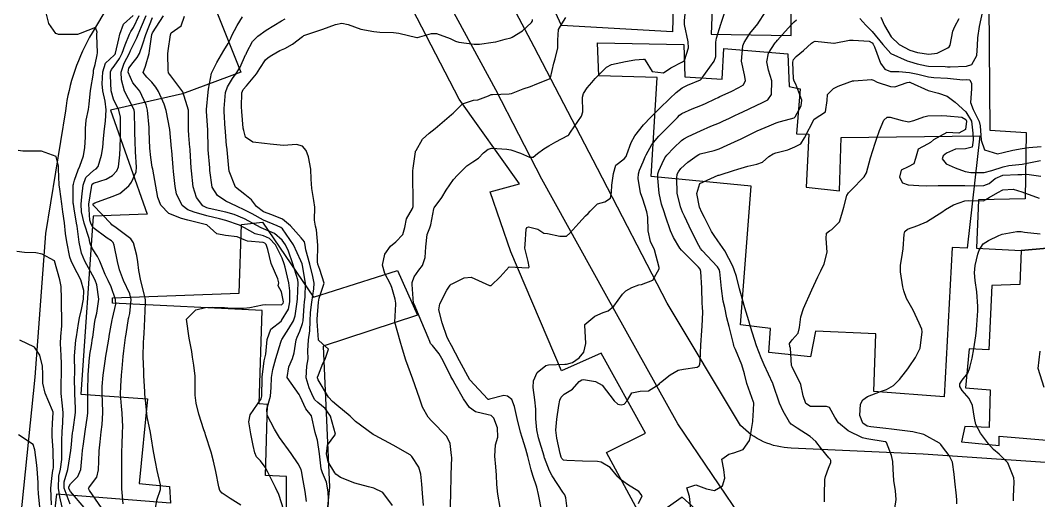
# Model space of a CAD drawing. Header units: metres. Extents: x 318500 to 325275, y 7408834 to 7428799.
# Drawn here: x 323560.3 to 323667.8, y 7419439.9 to 7419490.6 of the extents above; entities that cross this region are included whole.
import ezdxf

# ---------------------------------------------------------------- set-up
doc = ezdxf.new("R2010")
doc.units = ezdxf.units.M
doc.header["$MEASUREMENT"] = 0
for name, color, linetype in [('Curvas de Nivel 1m', 11, 'Continuous'), ('Curvas de Nivel 5m', 15, 'Continuous'), ('Edificações', 30, 'Continuous'), ('Vias Primárias', 230, 'Continuous')]:
    doc.layers.add(name, color=color, linetype=linetype)

msp = doc.modelspace()

# ---------------------------------------------------------------- linework, layer by layer
at = {"layer": 'Curvas de Nivel 1m', "flags": 128}
for points, elevation in [([(323610.97, 7419439.15), (323610.71, 7419440.55), (323610.59, 7419441.57), (323610.56, 7419442.56), (323610.49, 7419443.41), (323610.38, 7419444.56), (323610.48, 7419445.74), (323610.7, 7419446.55), (323610.69, 7419447.55), (323610.29, 7419448.56), (323610, 7419448.86), (323609.7, 7419448.93), (323608.35, 7419449.23), (323607.71, 7419449.7), (323607.08, 7419450.61), (323606.22, 7419452.14), (323605.95, 7419452.62), (323605.76, 7419452.97), (323604.92, 7419454.63), (323604.51, 7419455.37), (323603.8, 7419456.25), (323603.6, 7419456.46), (323603.52, 7419456.65), (323603.37, 7419457.09), (323602.69, 7419458.67), (323601.86, 7419460.6), (323601.83, 7419460.68), (323601.82, 7419460.72), (323601.66, 7419462.68), (323601.67, 7419462.9), (323601.89, 7419463.48), (323602.38, 7419464.19), (323602.76, 7419464.67), (323603.05, 7419465.54), (323603.1, 7419466.66), (323603.24, 7419467.95), (323603.52, 7419468.66), (323603.64, 7419468.98), (323603.95, 7419470.65), (323603.95, 7419470.69), (323603.99, 7419470.77), (323604.8, 7419471.84), (323605.27, 7419472.63), (323606.03, 7419473.75), (323606.45, 7419474.21), (323606.83, 7419474.61), (323607.44, 7419475.21), (323608.06, 7419475.63), (323608.66, 7419475.99), (323609.2, 7419476.58), (323609.68, 7419476.97), (323610.08, 7419477.05), (323611.65, 7419476.97), (323612.08, 7419476.9), (323613.11, 7419476.53), (323614.06, 7419476.12), (323614.45, 7419476.13), (323614.9, 7419476.51), (323615.56, 7419477.01), (323616.08, 7419477.31), (323616.83, 7419477.74), (323618.1, 7419478.39), (323618.15, 7419478.41), (323618.2, 7419478.46), (323618.39, 7419478.74), (323619.55, 7419480.45), (323619.67, 7419480.9), (323619.65, 7419482.45), (323619.77, 7419482.83), (323620.16, 7419483.42), (323620.62, 7419483.99), (323620.98, 7419484.43), (323622.19, 7419485.6), (323622.72, 7419485.88), (323624.2, 7419486.22), (323625.18, 7419486.38), (323626.09, 7419486.47), (323626.2, 7419486.45), (323626.26, 7419486.36), (323627.01, 7419485.17), (323628.19, 7419485.02), (323628.98, 7419485.53), (323630.2, 7419486.16), (323630.41, 7419486.31), (323630.86, 7419487.66), (323630.82, 7419488.3), (323630.44, 7419490.13), (323630.42, 7419490.31), (323630.44, 7419490.49), (323630.61, 7419492.31)], 774), ([(323618.09, 7419438.45), (323617.88, 7419440.16), (323617.79, 7419440.46), (323617.59, 7419440.76), (323616.46, 7419442.48), (323616.17, 7419443.02), (323615.64, 7419444.38), (323615.61, 7419444.46), (323615.6, 7419444.49), (323615.59, 7419444.54), (323615.02, 7419446.5), (323614.83, 7419447.35), (323614.73, 7419448.5), (323614.72, 7419449.51), (323614.62, 7419450.51), (323614.44, 7419451.81), (323614.49, 7419452.51), (323614.88, 7419453.39), (323615.77, 7419454.13), (323616.07, 7419454.19), (323617.78, 7419454.25), (323617.96, 7419454.27), (323618.61, 7419454.45), (323619.29, 7419454.94), (323619.79, 7419455.52), (323620, 7419456.44), (323619.9, 7419458.37), (323619.91, 7419458.44), (323620.94, 7419459.32), (323621.85, 7419459.72), (323622.37, 7419459.88), (323622.97, 7419460.39), (323623.87, 7419461.65), (323624.23, 7419462.02), (323624.87, 7419462.37), (323625.61, 7419462.64), (323625.88, 7419462.69), (323627.09, 7419463.14), (323627.76, 7419464.33), (323627.76, 7419464.48), (323627.24, 7419466.34), (323626.83, 7419467.22), (323626.57, 7419468.35), (323626.55, 7419469.78), (323626.45, 7419470.35), (323626.01, 7419471.68), (323625.79, 7419472.36), (323625.54, 7419473.87), (323625.57, 7419474.37), (323625.68, 7419474.73), (323626.06, 7419475.62), (323626.28, 7419476.14), (323626.38, 7419476.36), (323626.99, 7419477.45), (323627.71, 7419478.34), (323628.1, 7419478.73), (323628.9, 7419479.53), (323629.68, 7419480.31), (323629.9, 7419480.54), (323630.13, 7419480.71), (323631.22, 7419481.2), (323632.14, 7419481.56), (323632.64, 7419481.77), (323633.65, 7419482.26), (323633.99, 7419482.42), (323634.15, 7419482.5), (323635.34, 7419483.06), (323636.17, 7419483.45), (323636.64, 7419483.76), (323636.88, 7419484.22), (323636.77, 7419484.81), (323636.45, 7419486.23), (323636.57, 7419487.88), (323636.71, 7419488.22), (323637.31, 7419489.15), (323638.16, 7419490.2), (323638.26, 7419490.35), (323639.46, 7419492.18)], 776), ([(323567.02, 7419439.14), (323565.58, 7419440.81), (323565.42, 7419441.15), (323565.42, 7419441.33), (323565.6, 7419441.64), (323566.35, 7419442.41), (323566.67, 7419443.14), (323566.78, 7419444.29), (323566.85, 7419445.14), (323566.94, 7419445.85), (323567.12, 7419447.14), (323567.37, 7419448.81), (323567.4, 7419449.13), (323567.41, 7419450.83), (323567.4, 7419451.13), (323567.4, 7419451.46), (323567.44, 7419453.13), (323567.6, 7419454.96), (323567.61, 7419455.13), (323567.62, 7419455.28), (323567.79, 7419456.24), (323567.92, 7419457.01), (323567.94, 7419457.13), (323568.17, 7419458.78), (323568.23, 7419459.12), (323568.36, 7419459.64), (323568.57, 7419461.12), (323568.37, 7419462.63), (323568.18, 7419463.13), (323567.89, 7419463.67), (323567.08, 7419465.14), (323566.74, 7419465.97), (323566.5, 7419467.15), (323566.28, 7419468.83), (323566.23, 7419469.16), (323565.98, 7419470.65), (323565.89, 7419471.16), (323565.88, 7419471.27), (323565.87, 7419473.16), (323565.89, 7419473.28), (323566.02, 7419473.7), (323566.4, 7419474.78), (323566.57, 7419475.15), (323566.94, 7419476.26), (323567.11, 7419477.14), (323567.18, 7419478.24), (323567.16, 7419479.14), (323567.23, 7419480.01), (323567.47, 7419481.14), (323567.56, 7419481.71), (323567.71, 7419483.14), (323568.01, 7419484.97), (323568.01, 7419485.13), (323568.01, 7419485.29), (323568.18, 7419485.9), (323568.41, 7419486.92), (323568.44, 7419487.13), (323568.36, 7419489), (323568.36, 7419489.13), (323568.4, 7419489.3), (323568.24, 7419489.81), (323566.61, 7419489.15), (323566.32, 7419489.07), (323566.23, 7419489.07), (323564.33, 7419489.07), (323564.23, 7419489.08), (323564.02, 7419489.18), (323563.28, 7419490.23), (323563.04, 7419491.2)], 763), ([(323568.87, 7419439.11), (323567.59, 7419440.93), (323567.49, 7419441.13), (323567.51, 7419441.22), (323567.59, 7419441.32), (323568.38, 7419442.35), (323568.55, 7419443.12), (323568.56, 7419444.04), (323568.6, 7419445.12), (323568.7, 7419446.07), (323568.81, 7419447.11), (323568.91, 7419447.89), (323569.01, 7419449.11), (323568.96, 7419450.36), (323568.93, 7419451.11), (323568.93, 7419451.91), (323569.02, 7419453.11), (323569.23, 7419454.58), (323569.32, 7419455.11), (323569.39, 7419455.49), (323569.66, 7419457.1), (323569.68, 7419457.22), (323569.81, 7419457.99), (323569.98, 7419458.95), (323570.01, 7419459.1), (323570.36, 7419460.58), (323570.35, 7419461.09), (323569.87, 7419462.44), (323569.57, 7419463.1), (323569.26, 7419463.74), (323568.67, 7419465.12), (323568.44, 7419465.64), (323567.92, 7419466.44), (323567.7, 7419466.9), (323567.64, 7419467.13), (323567.55, 7419467.53), (323567.04, 7419469.14), (323566.76, 7419470.36), (323566.72, 7419471.15), (323566.78, 7419471.93), (323566.93, 7419473.15), (323567.21, 7419473.95), (323568.03, 7419474.73), (323568.28, 7419474.88), (323568.51, 7419475.12), (323568.86, 7419476.31), (323568.98, 7419477.12), (323569.07, 7419478.1), (323569.19, 7419479.11), (323569.29, 7419479.92), (323569.35, 7419481.11), (323569.24, 7419482.01), (323568.98, 7419483.12), (323568.91, 7419483.87), (323568.99, 7419485.12), (323569.28, 7419486.02), (323570.2, 7419486.89), (323570.3, 7419487), (323570.34, 7419487.1), (323570.7, 7419488.62), (323570.8, 7419489.09), (323571.18, 7419490.15), (323572.19, 7419491.08)], 764), ([(323574.55, 7419439.04), (323574.69, 7419439.92), (323575.07, 7419441.03), (323575.1, 7419441.52), (323574.75, 7419443.03), (323574.55, 7419443.95), (323574.34, 7419445.04), (323574.11, 7419446.6), (323574.03, 7419447.04), (323573.69, 7419448.71), (323573.65, 7419449.05), (323573.46, 7419450.8), (323573.45, 7419451.05), (323573.43, 7419451.35), (323573.34, 7419453.06), (323573.32, 7419453.49), (323573.27, 7419455.06), (323573.28, 7419456.54), (323573.33, 7419457.06), (323573.37, 7419457.49), (323573.45, 7419459.06), (323573.52, 7419460.73), (323573.49, 7419461.06), (323573.39, 7419461.53), (323573.01, 7419463.06), (323572.8, 7419464.16), (323572.68, 7419465.07), (323572.59, 7419465.74), (323572.24, 7419467.08), (323571.94, 7419467.5), (323570.39, 7419468.66), (323569.96, 7419468.98), (323569.83, 7419469.1), (323567.99, 7419471.06), (323567.98, 7419471.13), (323567.99, 7419471.19), (323568.15, 7419471.29), (323570, 7419471.96), (323570.81, 7419472.29), (323571.75, 7419473.08), (323571.86, 7419473.23), (323572.02, 7419473.49), (323572.52, 7419474.58), (323572.56, 7419475.07), (323572.46, 7419476.68), (323572.44, 7419477.07), (323572.42, 7419477.42), (323572.39, 7419479.08), (323572.35, 7419480.84), (323572.31, 7419481.08), (323572.13, 7419481.46), (323571.3, 7419483.09), (323570.96, 7419484.29), (323570.93, 7419485.09), (323571.25, 7419486.02), (323571.81, 7419487.08), (323571.93, 7419487.36), (323572.21, 7419487.92), (323572.6, 7419488.7), (323572.74, 7419489.07), (323573.07, 7419489.9), (323573.56, 7419491.06)], 766), ([(323588.11, 7419438.85), (323587.58, 7419440.51), (323587.48, 7419440.75), (323587.42, 7419440.86), (323587.23, 7419441.23), (323586.42, 7419442.88), (323586.14, 7419443.39), (323585.63, 7419444.07), (323585.24, 7419444.5), (323585.05, 7419444.9), (323584.86, 7419445.69), (323584.62, 7419446.91), (323584.42, 7419448.18), (323584.57, 7419448.91), (323585.72, 7419450.62), (323585.8, 7419450.89), (323585.82, 7419452.82), (323585.82, 7419452.89), (323586.05, 7419454.61), (323586.11, 7419454.88), (323586.21, 7419455.31), (323586.36, 7419456.88), (323586.74, 7419457.96), (323587.83, 7419458.81), (323587.85, 7419458.83), (323587.87, 7419458.86), (323588.62, 7419460.08), (323588.76, 7419460.85), (323588.73, 7419461.99), (323588.64, 7419462.85), (323588.25, 7419464.51), (323588.14, 7419464.86), (323587.92, 7419465.45), (323587.23, 7419466.87), (323586.6, 7419467.54), (323585.95, 7419467.8), (323585.08, 7419468.03), (323583.96, 7419468.65), (323583.44, 7419468.93), (323581.97, 7419469.43), (323581.32, 7419469.6), (323579.97, 7419469.93), (323578.65, 7419470.32), (323577.98, 7419470.56), (323577.38, 7419471.01), (323576.79, 7419472.23), (323576.62, 7419473.01), (323576.45, 7419474.6), (323576.42, 7419475.02), (323576.28, 7419476.81), (323576.26, 7419477.02), (323576.09, 7419479.02), (323575.68, 7419481.03), (323575.46, 7419481.7), (323574.87, 7419483.04), (323574.6, 7419483.49), (323574.16, 7419484.04), (323573.64, 7419484.54), (323573.25, 7419485.06), (323573.51, 7419485.73), (323573.89, 7419487.05), (323573.93, 7419487.33), (323574.16, 7419489.05), (323574.23, 7419489.24), (323575.4, 7419491.03)], 768), ([(323590.52, 7419439.77), (323590.36, 7419440.83), (323590.07, 7419442.38), (323590.01, 7419442.83), (323589.94, 7419443.15), (323589.63, 7419443.74), (323588.9, 7419444.85), (323587.66, 7419446.51), (323587.44, 7419446.86), (323587.13, 7419447.41), (323586.35, 7419448.88), (323586.33, 7419449.51), (323586.69, 7419450.88), (323586.79, 7419451.81), (323586.82, 7419452.87), (323586.94, 7419453.69), (323587.27, 7419454.87), (323587.8, 7419456.59), (323587.86, 7419456.8), (323587.9, 7419456.86), (323588.65, 7419458.02), (323589.13, 7419458.85), (323589.32, 7419459.36), (323589.53, 7419460.84), (323589.55, 7419461.16), (323589.62, 7419462.84), (323589.58, 7419463.15), (323589.06, 7419464.85), (323588.6, 7419466.19), (323588.29, 7419466.86), (323587.94, 7419467.36), (323587.14, 7419468.06), (323585.96, 7419468.56), (323585.71, 7419468.65), (323585.26, 7419468.9), (323583.97, 7419469.6), (323582.85, 7419470.06), (323581.98, 7419470.32), (323580.24, 7419470.71), (323579.99, 7419470.78), (323579.57, 7419470.98), (323578.88, 7419471.87), (323578.55, 7419472.99), (323578.37, 7419474.66), (323578.34, 7419475), (323578.21, 7419476.85), (323578.21, 7419477), (323578.2, 7419477.12), (323578.08, 7419478.4), (323578.03, 7419479), (323578.03, 7419479.07), (323578.05, 7419481), (323578.05, 7419481.07), (323577.45, 7419483.01), (323576.17, 7419484.69), (323576.02, 7419484.87), (323575.94, 7419485.02), (323575.89, 7419485.3), (323575.85, 7419487.03), (323575.88, 7419487.35), (323576.13, 7419489.02), (323576.23, 7419489.25), (323577.26, 7419489.99), (323577.62, 7419491.01)], 769), ([(323648.95, 7419490.75), (323649.57, 7419490.05), (323650.25, 7419489.38), (323651.35, 7419488.02), (323652.22, 7419487.04), (323653.92, 7419486.27), (323654.2, 7419486.2), (323654.99, 7419485.98), (323655.98, 7419485.74), (323656.2, 7419485.71), (323657.94, 7419485.67), (323658.2, 7419485.66), (323658.48, 7419485.65), (323660.2, 7419485.72), (323660.78, 7419485.9), (323661.28, 7419486.83), (323661.35, 7419487.89), (323661.41, 7419488.72), (323661.59, 7419489.89), (323661.93, 7419491.54)], 777), ([(323583.57, 7419439.39), (323582.44, 7419440.07), (323581.59, 7419440.65), (323581.36, 7419440.94), (323581.23, 7419441.31), (323580.92, 7419442.95), (323580.69, 7419444.01), (323580.42, 7419444.96), (323579.85, 7419446.79), (323579.79, 7419446.97), (323579.68, 7419447.34), (323579.15, 7419448.98), (323578.86, 7419450.13), (323578.76, 7419450.98), (323578.76, 7419451.96), (323578.74, 7419452.99), (323578.59, 7419454.16), (323578.47, 7419454.99), (323578.38, 7419455.59), (323578.13, 7419457), (323577.83, 7419459), (323578.83, 7419460), (323579.85, 7419460.24), (323580.54, 7419460.27), (323581.85, 7419460.23), (323582.6, 7419460.18), (323583.85, 7419460.17), (323584.53, 7419460.23), (323585.85, 7419460.53), (323586.18, 7419460.56), (323587.86, 7419460.53), (323588.03, 7419460.69), (323588.06, 7419460.86), (323587.87, 7419461.91), (323587.53, 7419462.52), (323587.59, 7419462.86), (323587.48, 7419463.27), (323586.79, 7419464.88), (323586.43, 7419466.38), (323586.25, 7419466.89), (323586.1, 7419467.05), (323585.94, 7419467.1), (323584.29, 7419467.26), (323583.94, 7419467.37), (323583.17, 7419467.71), (323581.95, 7419467.85), (323581.03, 7419468.03), (323579.99, 7419468.97), (323579.96, 7419468.98), (323577.97, 7419469.47), (323577.32, 7419469.65), (323575.98, 7419470.16), (323575.11, 7419471.03), (323574.8, 7419471.84), (323574.6, 7419473.04), (323574.26, 7419474.83), (323574.21, 7419475.05), (323574.06, 7419476.08), (323573.96, 7419477.05), (323573.9, 7419478.86), (323573.89, 7419479.05), (323573.89, 7419479.26), (323573.73, 7419481.06), (323573.57, 7419481.62), (323572.89, 7419483.07), (323572.57, 7419483.49), (323572.16, 7419483.95), (323571.66, 7419485.09), (323571.75, 7419485.51), (323572.19, 7419486.12), (323572.63, 7419486.63), (323572.86, 7419487.07), (323573.22, 7419488.06), (323573.53, 7419489.06), (323574.25, 7419490.85)], 767), ([(323599.57, 7419439.35), (323598.55, 7419440.72), (323597.6, 7419441.18), (323597.04, 7419441.3), (323595.6, 7419441.69), (323594.1, 7419442.29), (323593.62, 7419442.64), (323593.5, 7419442.78), (323592.8, 7419443.96), (323592.61, 7419444.8), (323592.71, 7419445.73), (323593.51, 7419446.78), (323593.56, 7419446.89), (323593.04, 7419448.79), (323592.47, 7419449.57), (323591.71, 7419450.22), (323591.4, 7419450.5), (323591.22, 7419450.82), (323590.8, 7419451.76), (323590.47, 7419452.83), (323590.54, 7419454.05), (323590.67, 7419454.83), (323590.63, 7419455.67), (323590.7, 7419456.83), (323590.85, 7419457.79), (323590.9, 7419458.82), (323590.93, 7419459.73), (323591.06, 7419460.82), (323591.28, 7419462.23), (323591.31, 7419462.82), (323591.19, 7419463.52), (323590.84, 7419464.83), (323590.44, 7419466.33), (323590.38, 7419466.83), (323590.3, 7419467.19), (323589.95, 7419467.59), (323588.83, 7419468.85), (323587.97, 7419469.58), (323586.85, 7419470.01), (323585.98, 7419470.34), (323585.24, 7419470.9), (323584.71, 7419471.61), (323584.01, 7419472.16), (323583.01, 7419472.93), (323582.35, 7419474.62), (323582.31, 7419474.94), (323582.12, 7419476.89), (323582.12, 7419476.94), (323582.07, 7419477.34), (323581.95, 7419478.8), (323581.94, 7419478.94), (323581.93, 7419479.11), (323581.81, 7419480.94), (323581.81, 7419481.26), (323581.96, 7419482.94), (323582.16, 7419483.53), (323582.69, 7419484.41), (323583.08, 7419484.93), (323583.49, 7419485.61), (323584.08, 7419486.92), (323584.12, 7419487), (323584.2, 7419487.2), (323584.82, 7419488.31), (323585.38, 7419488.9), (323586.24, 7419489.51), (323587.88, 7419490.5), (323588.25, 7419490.71)], 771), ([(323602.87, 7419439.36), (323602.77, 7419440.66), (323602.68, 7419441.59), (323602.57, 7419442.67), (323602.36, 7419443.4), (323601.64, 7419444.51), (323601.44, 7419444.68), (323599.66, 7419445.72), (323597.77, 7419446.73), (323597.67, 7419446.78), (323597.55, 7419446.85), (323595.69, 7419448.22), (323595.11, 7419448.77), (323593.71, 7419449.92), (323593.24, 7419450.31), (323592.83, 7419450.79), (323591.75, 7419452.61), (323591.66, 7419452.81), (323591.66, 7419452.9), (323591.76, 7419453.15), (323592.24, 7419454.34), (323592.47, 7419454.8), (323592.83, 7419455.83), (323591.8, 7419456.75), (323591.78, 7419456.79), (323591.78, 7419456.81), (323591.78, 7419456.83), (323591.62, 7419458.81), (323591.62, 7419459.03), (323591.77, 7419460.81), (323591.86, 7419461.23), (323592.36, 7419462.8), (323591.9, 7419464.25), (323591.7, 7419464.81), (323591.66, 7419465.07), (323591.71, 7419466.81), (323591.57, 7419468.43), (323591.45, 7419468.82), (323591.34, 7419469.45), (323591.39, 7419470.82), (323591.29, 7419471.53), (323591.06, 7419472.82), (323590.99, 7419473.79), (323590.96, 7419474.83), (323590.73, 7419476.15), (323590.48, 7419476.83), (323590.08, 7419477.29), (323589.46, 7419477.46), (323588.07, 7419477.35), (323586.67, 7419477.47), (323586.08, 7419477.55), (323584.85, 7419477.68), (323584.08, 7419478.22), (323583.87, 7419478.92), (323583.83, 7419479.18), (323583.66, 7419480.92), (323583.64, 7419481.41), (323583.67, 7419482.92), (323583.81, 7419483.27), (323584.16, 7419483.65), (323585.22, 7419484.9), (323585.59, 7419485.48), (323586.19, 7419486.38), (323586.45, 7419486.63), (323586.85, 7419486.88), (323587.7, 7419487.37), (323588.21, 7419487.6), (323589.04, 7419488.03), (323590.1, 7419488.84), (323590.17, 7419488.9), (323590.23, 7419488.94), (323590.42, 7419489.02), (323592.24, 7419489.61), (323593.58, 7419490.12), (323594.25, 7419490.27), (323594.92, 7419490.1), (323596.24, 7419489.63), (323597.61, 7419489.37), (323598.24, 7419489.32), (323599.68, 7419489.27), (323600.24, 7419489.21), (323602.17, 7419488.74), (323602.23, 7419488.74), (323603.72, 7419489.17), (323604.24, 7419489.15), (323605.67, 7419488.64), (323606.23, 7419488.37), (323606.6, 7419488.25), (323608.22, 7419488.04), (323608.78, 7419488.03), (323610.23, 7419488.24), (323610.49, 7419488.3), (323611.48, 7419488.56), (323612.07, 7419488.71), (323612.23, 7419488.78), (323613.32, 7419489.46), (323614.26, 7419490.31), (323614.33, 7419490.44), (323614.36, 7419490.52), (323614.38, 7419490.64)], 772), ([(323605.67, 7419438.62), (323605.73, 7419440.48), (323605.73, 7419440.62), (323605.79, 7419442.45), (323605.79, 7419442.62), (323605.84, 7419444.42), (323605.83, 7419444.62), (323605.66, 7419445.88), (323605.33, 7419446.63), (323603.69, 7419448.28), (323603.34, 7419448.66), (323602.77, 7419449.73), (323602.43, 7419450.67), (323601.75, 7419452.68), (323601.01, 7419454.69), (323600.64, 7419455.84), (323600.4, 7419456.69), (323599.83, 7419458.7), (323599.95, 7419460.61), (323599.94, 7419460.7), (323599.86, 7419461.12), (323599.52, 7419462.35), (323599.38, 7419462.71), (323598.79, 7419463.82), (323598.52, 7419464.72), (323598.76, 7419465.88), (323599.38, 7419466.71), (323599.94, 7419467.16), (323600.68, 7419467.96), (323600.88, 7419468.69), (323601.06, 7419469.61), (323601.69, 7419470.68), (323601.78, 7419470.89), (323601.76, 7419472.68), (323601.74, 7419472.96), (323601.73, 7419474.68), (323601.77, 7419474.96), (323602.01, 7419476.68), (323602.02, 7419476.73), (323602.07, 7419476.83), (323602.76, 7419478), (323603.45, 7419478.66), (323604.1, 7419479.14), (323605.83, 7419480.62), (323605.99, 7419480.76), (323606.12, 7419480.91), (323606.99, 7419481.75), (323608.14, 7419482.12), (323608.59, 7419482.15), (323609.72, 7419482.58), (323610.02, 7419482.71), (323610.15, 7419482.72), (323611.91, 7419482.79), (323612.15, 7419482.84), (323613.38, 7419483.31), (323614.17, 7419483.58), (323614.84, 7419483.84), (323616.18, 7419484.39), (323616.23, 7419484.44), (323616.26, 7419484.49), (323616.64, 7419486.04), (323616.78, 7419486.48), (323617.04, 7419487.66), (323617.03, 7419488.48), (323617.12, 7419489.6), (323617.63, 7419490.48), (323617.89, 7419490.85)], 773), ([(323625.58, 7419439.57), (323625.94, 7419440.35), (323625.6, 7419440.81), (323624.42, 7419441.56), (323623.62, 7419442.14), (323623.4, 7419442.38), (323622.59, 7419443.36), (323621.64, 7419443.93), (323621.22, 7419444), (323619.64, 7419444.01), (323618.01, 7419444.08), (323617.64, 7419444.14), (323617.47, 7419444.29), (323617.39, 7419444.46), (323617.29, 7419444.82), (323616.94, 7419446.47), (323616.85, 7419447.3), (323616.93, 7419448.47), (323617.16, 7419449.91), (323617.27, 7419450.47), (323617.4, 7419450.79), (323617.73, 7419451.08), (323618.58, 7419451.61), (323619.3, 7419452.44), (323619.57, 7419452.62), (323619.75, 7419452.64), (323621.01, 7419452.42), (323621.74, 7419452.04), (323623.01, 7419450.39), (323623.38, 7419450.05), (323623.72, 7419449.98), (323624.04, 7419450.05), (323624.35, 7419450.37), (323624.87, 7419451.23), (323625.74, 7419451.41), (323626.63, 7419451.46), (323627.75, 7419452.17), (323627.82, 7419452.26), (323627.89, 7419452.33), (323628.92, 7419453.15), (323629.77, 7419453.62), (323630.32, 7419453.74), (323631.77, 7419453.93), (323631.97, 7419454.09), (323632.04, 7419454.28), (323632.08, 7419454.57), (323632.15, 7419456.27), (323632.27, 7419457.83), (323632.29, 7419458.27), (323632.37, 7419459.75), (323632.33, 7419460.27), (323632.29, 7419460.7), (323632.26, 7419462.27), (323632.14, 7419464.04), (323632.07, 7419464.28), (323631.91, 7419464.49), (323630.11, 7419466.3), (323629.94, 7419466.51), (323629.27, 7419467.62), (323628.93, 7419468.32), (323628.41, 7419469.9), (323628.27, 7419470.33), (323628, 7419471.14), (323627.74, 7419472.33), (323627.6, 7419473.9), (323627.62, 7419474.34), (323627.71, 7419474.67), (323628.06, 7419475.45), (323628.35, 7419476.04), (323628.56, 7419476.33), (323629.3, 7419477.1), (323630.09, 7419477.88), (323630.34, 7419478.06), (323630.82, 7419478.3), (323632.11, 7419478.88), (323633.21, 7419479.37), (323634.11, 7419479.74), (323634.47, 7419479.9), (323635.18, 7419480.24), (323635.81, 7419480.55), (323636.13, 7419480.7), (323637.17, 7419481.18), (323638.14, 7419481.64), (323638.52, 7419481.82), (323639.21, 7419482.18), (323639.61, 7419482.72), (323639.63, 7419484.18), (323639.31, 7419485.3), (323639.11, 7419486.19), (323639.31, 7419487.08), (323640, 7419488.17), (323640.1, 7419488.3), (323640.23, 7419488.45), (323641.05, 7419489.36), (323641.77, 7419490.15), (323642.01, 7419490.41), (323642.26, 7419490.61)], 777), ([(323651.14, 7419490.89), (323651.55, 7419490.02), (323652.24, 7419488.81), (323653.08, 7419488), (323654.22, 7419487.41), (323655.04, 7419487.16), (323656.22, 7419486.98), (323657.09, 7419487.08), (323658.23, 7419487.65), (323658.39, 7419487.77), (323658.48, 7419487.93), (323658.77, 7419489.41), (323658.96, 7419489.92), (323659.43, 7419490.75)], 776), ([(323631.12, 7419438.73), (323630.96, 7419440.29), (323630.68, 7419441.22), (323631.61, 7419441.53), (323632.76, 7419441.1), (323633.6, 7419440.94), (323634.43, 7419441.42), (323634.67, 7419442.23), (323634.56, 7419443.16), (323634.37, 7419444.24), (323635.1, 7419444.78), (323635.65, 7419444.89), (323636.61, 7419445.26), (323637.28, 7419446.2), (323637.36, 7419446.51), (323637.63, 7419448.2), (323637.63, 7419448.27), (323637.71, 7419449.41), (323637.73, 7419450.2), (323637.72, 7419450.27), (323637, 7419452.21), (323636.75, 7419453.23), (323636.46, 7419454.21), (323635.8, 7419455.8), (323635.66, 7419456.09), (323635.64, 7419456.22), (323635.61, 7419456.42), (323635.13, 7419458.23), (323634.91, 7419459.17), (323634.67, 7419460.24), (323634.52, 7419460.9), (323634.34, 7419462.24), (323634.15, 7419464), (323634.09, 7419464.25), (323633.91, 7419464.52), (323632.28, 7419466.27), (323632.13, 7419466.47), (323631.95, 7419466.78), (323631.16, 7419468.29), (323630.41, 7419469.87), (323630.22, 7419470.31), (323630, 7419470.88), (323629.65, 7419472.31), (323629.61, 7419473.89), (323629.66, 7419474.31), (323629.78, 7419474.58), (323630.05, 7419474.93), (323630.76, 7419475.6), (323631.75, 7419476.28), (323631.95, 7419476.41), (323632.07, 7419476.45), (323633.54, 7419476.8), (323634.08, 7419476.99), (323634.94, 7419477.39), (323636.1, 7419477.9), (323636.33, 7419478), (323636.77, 7419478.22), (323638.11, 7419478.89), (323639.35, 7419479.42), (323640.12, 7419479.73), (323640.43, 7419479.85), (323641.6, 7419480.16), (323642.02, 7419480.26), (323642.12, 7419480.36), (323642.75, 7419481.54), (323642.81, 7419482.14), (323642.18, 7419483.83), (323642.02, 7419484.15), (323641.95, 7419484.39), (323641.86, 7419486.15), (323641.94, 7419486.41), (323642.21, 7419486.74), (323642.99, 7419487.37), (323643.83, 7419488.13), (323644.06, 7419488.3), (323644.23, 7419488.35), (323646.19, 7419488.14), (323646.23, 7419488.13), (323647.86, 7419488.45), (323648.24, 7419488.48), (323649.93, 7419488.35), (323650.23, 7419488.18), (323650.35, 7419488.04), (323650.5, 7419487.76), (323651.13, 7419486.03), (323651.57, 7419485.39), (323652.19, 7419485.17), (323653.04, 7419485.15), (323654.19, 7419485.06), (323655.08, 7419484.87), (323656.19, 7419484.58), (323656.75, 7419484.51), (323658.19, 7419484.44), (323659.81, 7419484.28), (323660.18, 7419484.3), (323660.56, 7419484.28), (323660.74, 7419483.9), (323660.74, 7419483.33), (323660.64, 7419481.9), (323660.9, 7419481.14), (323661.54, 7419479.89), (323661.65, 7419479.43), (323661.74, 7419477.89), (323662.09, 7419476.89), (323663.46, 7419476.48), (323664.08, 7419476.61), (323665.08, 7419476.84), (323666.09, 7419477.03), (323666.77, 7419477.14), (323668.09, 7419477.25)], 778), ([(323645.21, 7419439.72), (323645.2, 7419440.1), (323645.2, 7419440.49), (323645.24, 7419442.1), (323645.31, 7419442.41), (323645.64, 7419443.27), (323645.86, 7419443.87), (323645.87, 7419444.09), (323645.8, 7419444.23), (323645.65, 7419444.39), (323644.9, 7419445.33), (323644.3, 7419446.11), (323643.68, 7419446.63), (323642.32, 7419447.51), (323641.7, 7419447.94), (323641.52, 7419448.14), (323640.85, 7419449.29), (323640.46, 7419450.16), (323639.79, 7419452.13), (323639.77, 7419452.17), (323639.75, 7419452.22), (323638.82, 7419454.18), (323638.51, 7419454.92), (323638.04, 7419456.2), (323637.81, 7419456.86), (323637.4, 7419458.2), (323637.21, 7419458.84), (323636.79, 7419460.21), (323636.38, 7419461.71), (323636.24, 7419462.22), (323635.9, 7419463.5), (323635.67, 7419464.22), (323635.52, 7419464.62), (323634.69, 7419466.24), (323633.95, 7419467.29), (323633.54, 7419467.84), (323633.29, 7419468.26), (323632.52, 7419469.74), (323632.25, 7419470.28), (323632, 7419470.83), (323631.71, 7419472.28), (323632.03, 7419473.32), (323633.98, 7419474.2), (323634.04, 7419474.21), (323634.07, 7419474.21), (323634.18, 7419474.25), (323635.59, 7419474.69), (323636.05, 7419474.84), (323637.11, 7419475.16), (323638.06, 7419475.36), (323638.66, 7419475.6), (323639.34, 7419476.18), (323639.77, 7419476.48), (323640.08, 7419476.56), (323641.35, 7419476.88), (323642.09, 7419477.21), (323642.71, 7419477.52), (323643.09, 7419478.14), (323644.12, 7419480.12), (323645.33, 7419480.9), (323645.5, 7419482.1), (323645.52, 7419482.74), (323646.17, 7419483.37), (323646.66, 7419483.6), (323647.88, 7419484.07), (323648.1, 7419484.15), (323648.18, 7419484.17), (323648.3, 7419484.18), (323650.18, 7419484.3), (323650.37, 7419484.23), (323650.78, 7419484.03), (323652.17, 7419483.56), (323652.64, 7419483.54), (323653.92, 7419483.99), (323654.14, 7419484.03), (323654.18, 7419484.03), (323654.21, 7419484.02), (323654.3, 7419483.99), (323656.17, 7419483.14), (323657.25, 7419482.86), (323658.16, 7419482.55), (323659.01, 7419481.92), (323660.13, 7419480.91), (323660.73, 7419479.9), (323660.86, 7419478.65), (323660.89, 7419477.9), (323660.81, 7419477.18), (323660.09, 7419476.99), (323659.04, 7419476.96), (323658.08, 7419476.52), (323657.75, 7419476.26), (323657.64, 7419475.94), (323658.06, 7419475.41), (323658.99, 7419474.99), (323660.05, 7419474.61), (323660.65, 7419474.51), (323662.06, 7419474.5), (323662.88, 7419474.69), (323664.06, 7419475.1), (323664.68, 7419475.23), (323666.07, 7419475.39), (323668.02, 7419475.75)], 779), ([(323565.56, 7419439.48), (323564.91, 7419441.16), (323564.91, 7419441.86), (323565.29, 7419443.15), (323565.62, 7419445.14), (323565.62, 7419445.16), (323565.62, 7419445.18), (323565.64, 7419445.43), (323565.81, 7419447.02), (323565.83, 7419447.16), (323565.85, 7419447.33), (323566.11, 7419449.15), (323566.12, 7419449.58), (323566.04, 7419451.16), (323566.02, 7419452.88), (323566.03, 7419453.16), (323566.03, 7419453.43), (323565.99, 7419455.16), (323566.15, 7419456.8), (323566.21, 7419457.15), (323566.42, 7419458.56), (323566.52, 7419459.15), (323566.75, 7419460.05), (323566.97, 7419461.14), (323566.98, 7419462.03), (323566.67, 7419463.15), (323565.9, 7419464.66), (323565.64, 7419465.16), (323565.52, 7419465.56), (323565.2, 7419467.17), (323565.07, 7419468.04), (323564.96, 7419469.17), (323564.79, 7419470.36), (323564.66, 7419471.17), (323564.44, 7419472.74), (323564.4, 7419473.18), (323564.33, 7419474.88), (323564.32, 7419475.18), (323564.06, 7419476.2), (323562.53, 7419476.74), (323562.06, 7419476.73), (323560.54, 7419476.75), (323560.06, 7419476.83)], 762), ([(323659.19, 7419439.51), (323659.18, 7419439.91), (323659.16, 7419440.35), (323658.96, 7419441.91), (323658.9, 7419442.65), (323658.71, 7419443.91), (323658.37, 7419444.64), (323657.67, 7419445.55), (323657.51, 7419445.77), (323657.34, 7419445.94), (323655.68, 7419446.85), (323654.54, 7419447.12), (323653.69, 7419447.23), (323652.29, 7419447.4), (323651.69, 7419447.48), (323650.09, 7419447.64), (323649.7, 7419447.73), (323649.24, 7419448.04), (323648.93, 7419448.83), (323649.01, 7419450.05), (323649.27, 7419450.51), (323649.74, 7419450.86), (323651.11, 7419451.38), (323651.75, 7419451.6), (323652.48, 7419452), (323653.12, 7419452.63), (323653.77, 7419453.46), (323654, 7419453.76), (323654.16, 7419453.98), (323654.81, 7419454.95), (323655.32, 7419455.97), (323655.53, 7419457.66), (323655.47, 7419457.97), (323655.22, 7419458.59), (323654.56, 7419459.98), (323653.88, 7419461.2), (323653.57, 7419461.99), (323653.48, 7419462.41), (323653.22, 7419464), (323653.23, 7419464.68), (323653.45, 7419465.99), (323653.5, 7419466.43), (323653.62, 7419467.99), (323653.69, 7419468.26), (323653.97, 7419468.52), (323655.06, 7419468.89), (323655.98, 7419469.29), (323657.04, 7419469.94), (323657.61, 7419470.32), (323658, 7419470.6), (323658.84, 7419471.09), (323660.01, 7419471.51), (323660.38, 7419471.54), (323662.01, 7419471.51), (323662.25, 7419471.64), (323662.6, 7419471.87), (323663.5, 7419472.39), (323664.03, 7419472.68), (323665.14, 7419472.73), (323666.03, 7419472.47), (323667.87, 7419471.8)], 781), ([(323665.18, 7419439.83), (323665.15, 7419440.27), (323665.22, 7419441.83), (323665.19, 7419442.27), (323664.57, 7419443.84), (323663.66, 7419444.76), (323663.07, 7419445.27), (323662.52, 7419445.87), (323661.69, 7419446.98), (323661.2, 7419447.89), (323661.04, 7419448.56), (323660.82, 7419449.89), (323660.49, 7419450.65), (323659.75, 7419451.48), (323659.49, 7419451.91), (323659.49, 7419452.18), (323659.76, 7419452.58), (323660.34, 7419453.33), (323660.55, 7419453.9), (323660.8, 7419454.89), (323660.98, 7419455.89), (323661.18, 7419457.24), (323661.26, 7419457.89), (323661.3, 7419458.43), (323661.39, 7419459.89), (323661.41, 7419460.35), (323661.31, 7419461.89), (323661.12, 7419463.11), (323661.05, 7419463.89), (323661.12, 7419464.69), (323661.41, 7419465.89), (323661.54, 7419466.29), (323661.96, 7419466.96), (323662.52, 7419467.31), (323663.63, 7419467.86), (323663.97, 7419468), (323665.52, 7419468.28), (323665.97, 7419468.25), (323666.34, 7419468.19), (323667.97, 7419468.03)], 782), ([(323564.72, 7419439.16), (323564.47, 7419440.27), (323564.3, 7419441.17), (323564.35, 7419442.43), (323564.52, 7419443.17), (323564.67, 7419444.21), (323564.68, 7419445.17), (323564.67, 7419446.16), (323564.71, 7419447.17), (323564.79, 7419448.06), (323564.82, 7419449.17), (323564.69, 7419450.18), (323564.58, 7419451.17), (323564.59, 7419452.32), (323564.62, 7419453.17), (323564.62, 7419454.31), (323564.58, 7419455.17), (323564.51, 7419456.45), (323564.55, 7419457.17), (323564.66, 7419458.32), (323564.67, 7419459.17), (323564.62, 7419460.4), (323564.63, 7419461.17), (323564.58, 7419462.46), (323564.45, 7419463.17), (323563.91, 7419465.18), (323562.58, 7419465.86), (323561.92, 7419466.03), (323560.74, 7419466.05), (323559.92, 7419466.15)], 761), ([(323668.42, 7419451.79), (323667.78, 7419453.8), (323667.99, 7419455.62)], 783), ([(323562.35, 7419439.2), (323562.19, 7419440.59), (323562.17, 7419441.2), (323562.18, 7419441.79), (323562.05, 7419443.2), (323562.01, 7419443.6), (323561.82, 7419445.21), (323561.65, 7419445.78), (323560.09, 7419446.8)], 759)]:
    msp.add_lwpolyline(points, dxfattribs=dict(at, elevation=elevation))
at = {"layer": 'Curvas de Nivel 5m', "flags": 128}
for points, elevation in [([(323571.13, 7419439.51), (323571.01, 7419441.09), (323570.99, 7419441.7), (323571, 7419443.09), (323571.01, 7419443.7), (323571.02, 7419445.09), (323571.03, 7419445.71), (323571.09, 7419447.09), (323571.11, 7419447.65), (323571.05, 7419449.09), (323570.97, 7419449.82), (323570.88, 7419451.09), (323570.89, 7419451.93), (323570.98, 7419453.09), (323571.04, 7419453.8), (323571.15, 7419455.09), (323571.21, 7419455.66), (323571.4, 7419457.08), (323571.45, 7419457.44), (323571.71, 7419459.08), (323571.73, 7419459.18), (323571.84, 7419459.62), (323572, 7419461.08), (323571.86, 7419461.69), (323571.19, 7419463.09), (323570.75, 7419464.23), (323570.54, 7419465.09), (323570.21, 7419466.81), (323570.1, 7419467.1), (323569.93, 7419467.27), (323569.47, 7419467.57), (323567.95, 7419468.7), (323567.72, 7419469.13), (323567.64, 7419469.46), (323567.51, 7419471.14), (323567.79, 7419472.91), (323567.83, 7419473.13), (323567.88, 7419473.27), (323568.01, 7419473.37), (323569.35, 7419473.78), (323570.03, 7419474.19), (323570.46, 7419474.67), (323570.65, 7419475.09), (323570.79, 7419476.36), (323570.83, 7419477.09), (323570.87, 7419478.3), (323570.88, 7419479.09), (323570.86, 7419480.34), (323570.69, 7419481.09), (323570.14, 7419482.22), (323569.86, 7419483.1), (323569.79, 7419484.73), (323569.81, 7419485.11), (323569.9, 7419485.38), (323570.18, 7419485.72), (323570.77, 7419486.52), (323571.04, 7419487.09), (323571.34, 7419487.96), (323571.8, 7419489.08), (323571.95, 7419489.37), (323572.24, 7419489.81), (323572.82, 7419491.07)], 765), ([(323615.36, 7419438.7), (323615.01, 7419440.5), (323614.82, 7419441.28), (323614.42, 7419442.51), (323614.24, 7419443.12), (323613.88, 7419444.52), (323613.65, 7419445.3), (323613.27, 7419446.52), (323613.12, 7419447.09), (323612.76, 7419448.53), (323612.47, 7419449.78), (323612.18, 7419450.54), (323611.73, 7419450.89), (323611.33, 7419450.95), (323609.84, 7419450.57), (323609.72, 7419450.54), (323609.7, 7419450.55), (323609.66, 7419450.57), (323607.75, 7419452.6), (323606.67, 7419454.61), (323605.8, 7419456.25), (323605.67, 7419456.49), (323605.59, 7419456.62), (323605.36, 7419457.07), (323604.82, 7419458.64), (323604.49, 7419460), (323604.57, 7419460.64), (323605.33, 7419462.09), (323605.67, 7419462.62), (323605.79, 7419462.71), (323605.88, 7419462.75), (323607.14, 7419463.36), (323607.89, 7419463.44), (323609.82, 7419462.57), (323609.86, 7419462.55), (323609.88, 7419462.55), (323610.02, 7419462.57), (323610.96, 7419463.49), (323611.91, 7419464.54), (323613.91, 7419464.43), (323613.97, 7419464.46), (323614.03, 7419464.52), (323613.92, 7419465.11), (323613.56, 7419466.52), (323613.59, 7419466.88), (323613.72, 7419468.52), (323613.79, 7419468.69), (323613.96, 7419468.76), (323614.92, 7419468.51), (323615.56, 7419468.1), (323615.96, 7419468.05), (323617.26, 7419467.77), (323617.95, 7419467.79), (323618.32, 7419468.09), (323618.63, 7419468.45), (323619.28, 7419469.14), (323619.98, 7419469.92), (323620.24, 7419470.18), (323620.46, 7419470.43), (323621.23, 7419471.19), (323622, 7419471.39), (323622.61, 7419471.8), (323622.72, 7419472.4), (323622.76, 7419473.14), (323622.91, 7419474.4), (323623.18, 7419475.27), (323624.06, 7419475.92), (323624.26, 7419476.2), (323624.33, 7419476.39), (323624.8, 7419477.67), (323625.19, 7419478.37), (323626.11, 7419479.53), (323626.87, 7419480.35), (323627.5, 7419480.97), (323628.14, 7419481.6), (323628.51, 7419481.96), (323628.87, 7419482.32), (323629.53, 7419482.95), (323630.17, 7419483.44), (323630.74, 7419483.73), (323632.11, 7419484.28), (323632.18, 7419484.33), (323633.57, 7419486.26), (323633.72, 7419486.74), (323633.74, 7419488.26), (323633.8, 7419488.69), (323634.26, 7419490.15), (323634.29, 7419490.22), (323634.29, 7419490.25), (323634.78, 7419491.74)], 775), ([(323592.81, 7419438.79), (323592.82, 7419440.04), (323592.8, 7419440.79), (323592.6, 7419441.8), (323592.18, 7419442.8), (323592.05, 7419443.23), (323591.88, 7419444.81), (323591.66, 7419446.24), (323591.49, 7419446.81), (323591.42, 7419447.06), (323591.02, 7419448.82), (323590.44, 7419449.56), (323589.82, 7419450.84), (323589.72, 7419451.05), (323588.46, 7419452.85), (323588.64, 7419453.98), (323589.03, 7419454.85), (323589.19, 7419455.45), (323589.43, 7419456.84), (323589.53, 7419457.12), (323589.81, 7419457.73), (323590.1, 7419458.57), (323590.14, 7419458.84), (323590.26, 7419460.43), (323590.3, 7419460.83), (323590.37, 7419461.34), (323590.39, 7419462.83), (323590.07, 7419464.68), (323590.03, 7419464.84), (323589.91, 7419465.17), (323589.13, 7419466.85), (323587.96, 7419468.55), (323587.79, 7419468.69), (323587.4, 7419468.87), (323585.97, 7419469.48), (323584.75, 7419470.13), (323583.98, 7419470.53), (323583.11, 7419470.93), (323582, 7419471.46), (323581.1, 7419472.05), (323580.54, 7419472.96), (323580.3, 7419474.7), (323580.28, 7419474.97), (323580.13, 7419476.9), (323580.13, 7419476.97), (323580.13, 7419477.03), (323580.09, 7419478.97), (323579.96, 7419480.97), (323579.96, 7419481.14), (323580.12, 7419482.97), (323580.15, 7419483.3), (323580.48, 7419484.97), (323581.03, 7419486.11), (323581.54, 7419486.95), (323581.79, 7419487.36), (323582.22, 7419488.11), (323582.5, 7419488.66), (323582.62, 7419488.94), (323583.17, 7419490), (323583.73, 7419490.93)], 770), ([(323652.62, 7419439.03), (323652.76, 7419439.99), (323652.71, 7419440.88), (323652.52, 7419442), (323652.45, 7419443.18), (323652.44, 7419444), (323652.27, 7419444.62), (323651.76, 7419446.01), (323651.67, 7419446.05), (323651.63, 7419446.06), (323649.67, 7419446.37), (323649.22, 7419446.5), (323647.69, 7419447.23), (323646.67, 7419448.08), (323646.3, 7419448.67), (323645.72, 7419449.68), (323645.42, 7419449.8), (323643.72, 7419449.78), (323643.23, 7419450.12), (323642.95, 7419450.91), (323642.71, 7419452.13), (323641.78, 7419453.97), (323641.72, 7419454.14), (323641.6, 7419455.95), (323641.56, 7419456.14), (323641.51, 7419456.44), (323641.81, 7419456.83), (323642.44, 7419457.52), (323642.58, 7419458.13), (323642.72, 7419459.26), (323643, 7419460.13), (323643.88, 7419462.12), (323644.52, 7419463.49), (323644.81, 7419464.11), (323645.16, 7419464.87), (323645.5, 7419466.1), (323645.4, 7419467.54), (323645.43, 7419468.1), (323645.72, 7419468.34), (323645.97, 7419468.48), (323646.78, 7419469.28), (323647.05, 7419470.08), (323647.25, 7419470.83), (323647.57, 7419472.07), (323647.73, 7419472.36), (323648.03, 7419472.64), (323649.4, 7419474.05), (323649.63, 7419474.46), (323650.07, 7419476.04), (323650.55, 7419477.58), (323650.7, 7419478.03), (323651.02, 7419478.94), (323651.46, 7419480.02), (323651.81, 7419480.33), (323652.13, 7419480.34), (323653.4, 7419480), (323654.12, 7419479.85), (323654.64, 7419479.98), (323655.71, 7419480.38), (323656.13, 7419480.46), (323657.56, 7419480.5), (323658.13, 7419480.48), (323659.71, 7419480.33), (323660.12, 7419480.09), (323660.2, 7419479.91), (323660.11, 7419479.02), (323659.38, 7419478.64), (323658.11, 7419478.72), (323656.73, 7419477.95), (323656.39, 7419477.66), (323656.09, 7419477.49), (323655.11, 7419476.95), (323654.8, 7419475.98), (323654.63, 7419475.42), (323654.06, 7419475.09), (323653.31, 7419474.74), (323653.12, 7419474), (323653.43, 7419473.39), (323654.03, 7419473.21), (323655.18, 7419473.12), (323656.03, 7419473.1), (323657.2, 7419473.12), (323658.03, 7419473.12), (323659.24, 7419473.13), (323660.03, 7419473.12), (323661.23, 7419473.08), (323662.04, 7419473.11), (323662.58, 7419473.34), (323663.22, 7419473.86), (323664.05, 7419474.21), (323665.61, 7419474.28), (323666.05, 7419474.3), (323666.56, 7419474.33), (323668.05, 7419474.09)], 780), ([(323563.56, 7419439.43), (323563.51, 7419441.18), (323563.6, 7419442.18), (323563.73, 7419443.07), (323563.75, 7419443.18), (323563.77, 7419443.33), (323563.74, 7419445.18), (323563.66, 7419446.62), (323563.64, 7419447.18), (323563.68, 7419448.03), (323563.75, 7419449.12), (323563.75, 7419449.18), (323563.69, 7419449.37), (323562.92, 7419451.19), (323562.66, 7419452.27), (323562.65, 7419453.2), (323562.63, 7419454.07), (323562.35, 7419455.2), (323561.78, 7419456.07), (323560.24, 7419456.78)], 760)]:
    msp.add_lwpolyline(points, dxfattribs=dict(at, elevation=elevation))
at = {"layer": 'Edificações'}
for points in [[(323629.17, 7419489.35), (323617.42, 7419490), (323615.46, 7419494.3), (323615.46, 7419506.71), (323629.57, 7419506.16), (323629.17, 7419489.35)], [(323633.24, 7419489.11), (323641.67, 7419488.95), (323641.62, 7419504), (323633.83, 7419504.38), (323633.24, 7419489.11)], [(323703.25, 7419469.61), (323703.17, 7419492.28), (323691.98, 7419495.84), (323692.06, 7419493.53), (323685.93, 7419493.53), (323685.67, 7419498.1), (323681.45, 7419498.35), (323681.78, 7419494.7), (323671.92, 7419494.46), (323671.46, 7419503.06), (323666.83, 7419503.89), (323661.88, 7419504.62), (323661.88, 7419502.13), (323652.62, 7419501.76), (323652.88, 7419491.99), (323661.52, 7419492.18), (323662.56, 7419492.22), (323662.66, 7419478.96), (323666.52, 7419478.7), (323666.41, 7419471.72), (323661.46, 7419471.6), (323661.26, 7419466.51), (323665.98, 7419466.25)], [(323650.4, 7419451.38), (323650.62, 7419457.47), (323644.24, 7419457.75), (323643.74, 7419455.05), (323639.33, 7419455.5), (323639.5, 7419458.04), (323636.34, 7419458.43), (323637.47, 7419473.06), (323626.91, 7419474.08), (323627.53, 7419484.51), (323621.37, 7419484.7), (323621.25, 7419488.19), (323630.34, 7419488.02), (323630.45, 7419484.59), (323634.41, 7419484.36), (323634.58, 7419487.57), (323641.35, 7419487.01), (323641.47, 7419483.56), (323642.65, 7419483.34), (323642.26, 7419478.59), (323643.56, 7419478.54), (323643.28, 7419472.95), (323646.78, 7419472.55), (323646.95, 7419478.19), (323661.62, 7419478.36), (323660.27, 7419466.51), (323658.69, 7419466.57), (323657.84, 7419450.83), (323650.4, 7419451.38)], [(323665.98, 7419466.25), (323665.84, 7419462.66), (323662.87, 7419462.58), (323662.56, 7419455.77), (323660.48, 7419455.88), (323660.11, 7419451.77), (323662.71, 7419451.54), (323662.61, 7419447.59), (323660.01, 7419447.7), (323659.69, 7419446.08), (323663.65, 7419445.67), (323663.65, 7419446.66), (323694.69, 7419444.05), (323695.06, 7419448.52), (323698.81, 7419448.31), (323699.07, 7419452.02), (323700.47, 7419452.02), (323700.94, 7419458.94), (323702.71, 7419459.15), (323703.25, 7419469.61)]]:
    msp.add_lwpolyline(points, close=True, dxfattribs=at)
for points in [[(323632.29, 7419438.31), (323630.16, 7419440.22), (323626.24, 7419437.44), (323622.17, 7419444.94), (323626.29, 7419446.98), (323621.63, 7419455.42), (323617.42, 7419453.55), (323612.1, 7419466.11), (323609.9, 7419472.45), (323613, 7419473.29), (323606.63, 7419482.25), (323600.7, 7419493.66)], [(323580.55, 7419492.64), (323583.58, 7419485.1), (323577.4, 7419482.8), (323569.82, 7419481.07), (323573.69, 7419470.08), (323567.99, 7419469.87), (323566.68, 7419451.08), (323573.73, 7419450.61), (323572.85, 7419441.67), (323576.03, 7419441.36), (323576.14, 7419439.58), (323564.12, 7419440.53), (323563.2, 7419432.67)], [(323588.4, 7419437.6), (323588.41, 7419442.4), (323586.19, 7419442.5), (323586.37, 7419449.99), (323585.51, 7419450.09), (323585.82, 7419459.94), (323570.02, 7419460.72), (323570.02, 7419461.26), (323583.4, 7419461.77), (323583.64, 7419468.99), (323585.86, 7419469.25), (323591.24, 7419461.33), (323600.1, 7419464.15), (323602.23, 7419459.43), (323592.28, 7419456.17), (323592.93, 7419441.29), (323591.75, 7419429.47)]]:
    msp.add_lwpolyline(points, dxfattribs=at)
at = {"layer": 'Vias Primárias'}
for points in [[(323715.64, 7420145.55, 0), (323709.04, 7420132.94)], [(323831.09, 7420001.79, 0), (323833.84, 7420008.44, 0.220888)], [(323703.2, 7419441.75), (323692.27, 7419442.25), (323655.64, 7419444.78), (323641.69, 7419445.39, -0.191444), (323636.33, 7419447.8), (323628.6, 7419460.72), (323621.24, 7419474.91), (323614.54, 7419487.76), (323607.93, 7419500.27), (323603.45, 7419508.81), (323601.81, 7419512.79), (323601.66, 7419513.53, -0.33906), (323603.9, 7419515.61, -0.076824), (323607.73, 7419516.01, -0.056944), (323653.29, 7419509.78), (323679.23, 7419501.6), (323687.1, 7419499.05), (323706.74, 7419492.77), (323715.13, 7419490.79)], [(323574.39, 7419500.25), (323567.87, 7419489.25, 0.102881), (323565.04, 7419480.99), (323562.96, 7419468.06), (323561.83, 7419452.89), (323559.95, 7419434.64), (323559.94, 7419420.17), (323561.71, 7419404.95), (323563.78, 7419390.91), (323564.48, 7419378.89), (323563.97, 7419364.98), (323562.34, 7419349.95), (323559.2, 7419336.81), (323557.99, 7419328.06, 0.630909), (323571.19, 7419317, -0.059962), (323595.67, 7419331.12, -0.457356), (323619.2, 7419313.97, -0.143271), (323617.12, 7419287.42, 0.348406), (323621.75, 7419283.7, 0.076059), (323668.88, 7419291.09)]]:
    msp.add_lwpolyline(points, format="xyb", dxfattribs=at)
msp.add_lwpolyline([(323688.65, 7419376.2), (323681.29, 7419383.96), (323669.03, 7419398.53), (323657.46, 7419412.18), (323647.29, 7419424.32), (323636.96, 7419437.28), (323629.71, 7419447.96), (323622.04, 7419461.73), (323615.37, 7419473.79), (323610.51, 7419483.21), (323604.76, 7419493.81)], dxfattribs=at)

doc.saveas('drawing.dxf')
